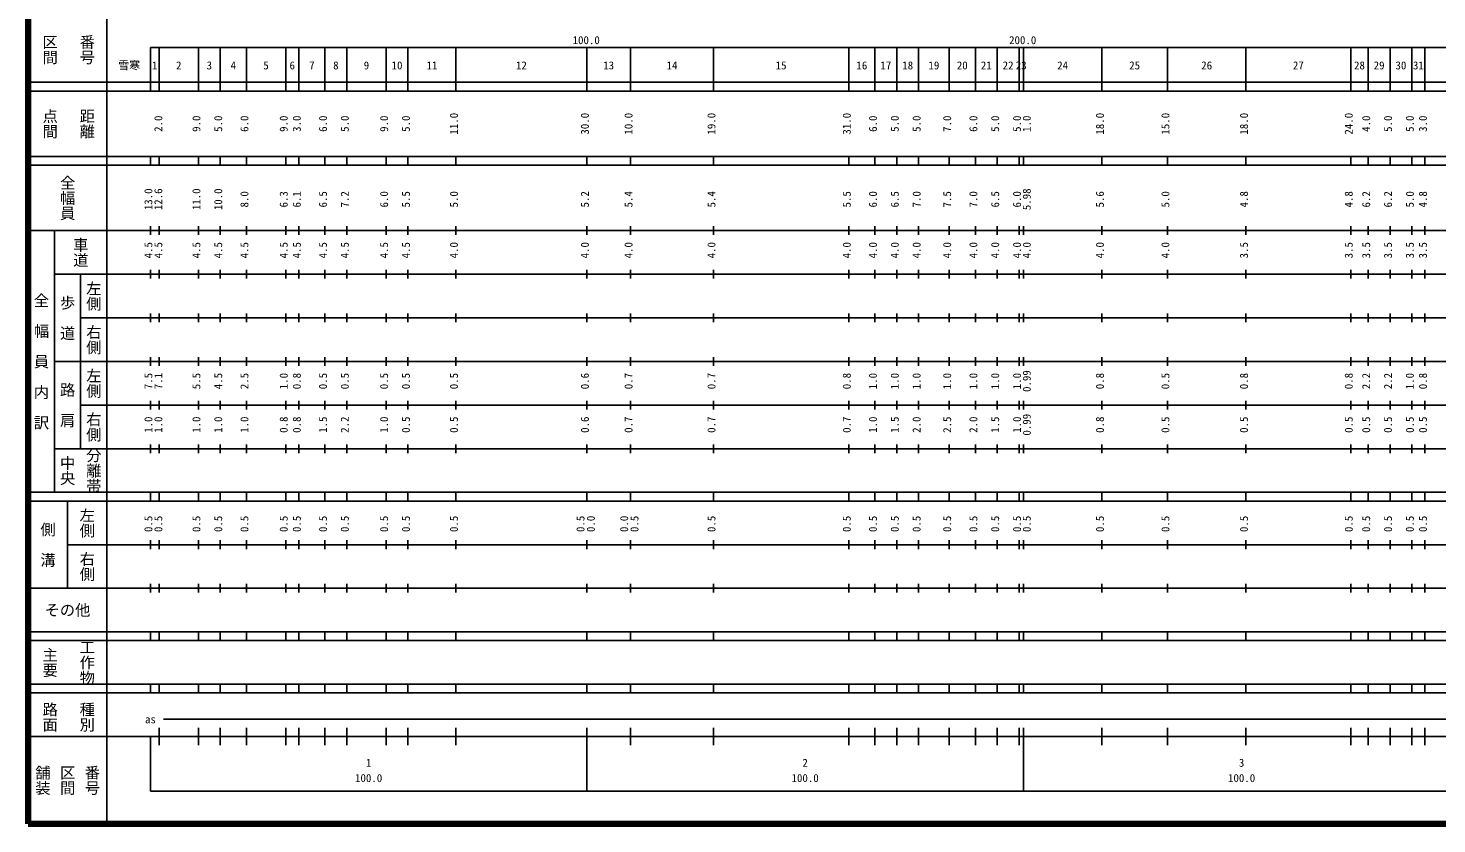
# Model space of a CAD drawing. Units: millimetres on the paper. Extents: x 40 to 680, y 20 to 380.
# Drawn here: x 40 to 362.7, y 20 to 202.4 of the extents above; entities that cross this region are included whole.
import ezdxf
from ezdxf.enums import TextEntityAlignment as Align

# ---------------------------------------------------------------- set-up
doc = ezdxf.new("R2010")
doc.units = ezdxf.units.MM
doc.layers.add('M-TTL', color=2, linetype='Continuous', lineweight=140)
doc.layers.add('M-TTL-BAND', color=7, linetype='Continuous', lineweight=25)
doc.styles.add('@ＭＳ ゴシック', font='')
doc.styles.add('ＭＳ ゴシック', font='')
doc.styles.get('@ＭＳ ゴシック').set_extended_font_data('@MS Gothic')
doc.styles.get('ＭＳ ゴシック').set_extended_font_data('MS Gothic')

msp = doc.modelspace()

# ---------------------------------------------------------------- linework, layer by layer
at = {"layer": 'M-TTL'}
for p, q in [((40, 380), (40, 20)), ((40, 20), (680, 20))]:
    msp.add_line(p, q, dxfattribs=at)
at = {"layer": 'M-TTL-BAND'}
for p, q in [((58, 370), (58, 20)), ((68, 198), (579, 198)), ((68, 198), (68, 188)), ((70, 188), (70, 198)), ((79, 188), (79, 198)), ((84, 188), (84, 198)), ((90, 188), (90, 198)), ((99, 188), (99, 198)), ((102, 188), (102, 198)), ((108, 188), (108, 198)), ((113, 188), (113, 198)), ((122, 188), (122, 198)), ((127, 188), (127, 198)), ((138, 188), (138, 198)), ((168, 188), (168, 198)), ((178, 188), (178, 198)), ((197, 188), (197, 198)), ((228, 188), (228, 198)), ((234, 188), (234, 198)), ((239, 188), (239, 198)), ((244, 188), (244, 198)), ((251, 188), (251, 198)), ((257, 188), (257, 198)), ((262, 188), (262, 198)), ((267, 188), (267, 198)), ((268, 188), (268, 198)), ((286, 188), (286, 198)), ((301, 188), (301, 198)), ((319, 188), (319, 198)), ((343, 188), (343, 198)), ((347, 188), (347, 198)), ((352, 188), (352, 198)), ((357, 188), (357, 198)), ((360, 188), (360, 198)), ((40, 190), (579, 190)), ((40, 188), (579, 188)), ((40, 173), (579, 173)), ((68, 171), (68, 173)), ((70, 171), (70, 173)), ((79, 171), (79, 173)), ((84, 171), (84, 173)), ((90, 171), (90, 173)), ((99, 171), (99, 173)), ((102, 171), (102, 173)), ((108, 171), (108, 173)), ((113, 171), (113, 173)), ((122, 171), (122, 173)), ((127, 171), (127, 173)), ((138, 171), (138, 173)), ((168, 171), (168, 173)), ((178, 171), (178, 173)), ((197, 171), (197, 173)), ((228, 171), (228, 173)), ((234, 171), (234, 173)), ((239, 171), (239, 173)), ((244, 171), (244, 173)), ((251, 171), (251, 173)), ((257, 171), (257, 173)), ((262, 171), (262, 173)), ((267, 171), (267, 173)), ((268, 171), (268, 173)), ((286, 171), (286, 173)), ((301, 171), (301, 173)), ((319, 171), (319, 173)), ((343, 171), (343, 173)), ((347, 171), (347, 173)), ((352, 171), (352, 173)), ((357, 171), (357, 173)), ((360, 171), (360, 173)), ((40, 171), (579, 171)), ((40, 156), (579, 156)), ((46, 96), (46, 156)), ((68, 155), (68, 157)), ((70, 155), (70, 157)), ((79, 155), (79, 157)), ((84, 155), (84, 157)), ((90, 155), (90, 157)), ((99, 155), (99, 157)), ((102, 155), (102, 157)), ((108, 155), (108, 157)), ((113, 155), (113, 157)), ((122, 155), (122, 157)), ((127, 155), (127, 157)), ((138, 155), (138, 157)), ((168, 155), (168, 157)), ((178, 155), (178, 157)), ((197, 155), (197, 157)), ((228, 155), (228, 157)), ((234, 155), (234, 157)), ((239, 155), (239, 157)), ((244, 155), (244, 157)), ((251, 155), (251, 157)), ((257, 155), (257, 157)), ((262, 155), (262, 157)), ((267, 155), (267, 157)), ((268, 155), (268, 157)), ((286, 155), (286, 157)), ((301, 155), (301, 157)), ((319, 155), (319, 157)), ((343, 155), (343, 157)), ((347, 155), (347, 157)), ((352, 155), (352, 157)), ((357, 155), (357, 157)), ((360, 155), (360, 157)), ((46, 146), (579, 146)), ((52, 146), (52, 106)), ((68, 145), (68, 147)), ((70, 145), (70, 147)), ((79, 145), (79, 147)), ((84, 145), (84, 147)), ((90, 145), (90, 147)), ((99, 145), (99, 147)), ((102, 145), (102, 147)), ((108, 145), (108, 147)), ((113, 145), (113, 147)), ((122, 145), (122, 147)), ((127, 145), (127, 147)), ((138, 145), (138, 147)), ((168, 145), (168, 147)), ((178, 145), (178, 147)), ((197, 145), (197, 147)), ((228, 145), (228, 147)), ((234, 145), (234, 147)), ((239, 145), (239, 147)), ((244, 145), (244, 147)), ((251, 145), (251, 147)), ((257, 145), (257, 147)), ((262, 145), (262, 147)), ((267, 145), (267, 147)), ((268, 145), (268, 147)), ((286, 145), (286, 147)), ((301, 145), (301, 147)), ((319, 145), (319, 147)), ((343, 145), (343, 147)), ((347, 145), (347, 147)), ((352, 145), (352, 147)), ((357, 145), (357, 147)), ((360, 145), (360, 147)), ((52, 136), (579, 136)), ((68, 135), (68, 137)), ((70, 135), (70, 137)), ((79, 135), (79, 137)), ((84, 135), (84, 137)), ((90, 135), (90, 137)), ((99, 135), (99, 137)), ((102, 135), (102, 137)), ((108, 135), (108, 137)), ((113, 135), (113, 137)), ((122, 135), (122, 137)), ((127, 135), (127, 137)), ((138, 135), (138, 137)), ((168, 135), (168, 137)), ((178, 135), (178, 137)), ((197, 135), (197, 137)), ((228, 135), (228, 137)), ((234, 135), (234, 137)), ((239, 135), (239, 137)), ((244, 135), (244, 137)), ((251, 135), (251, 137)), ((257, 135), (257, 137)), ((262, 135), (262, 137)), ((267, 135), (267, 137)), ((268, 135), (268, 137)), ((286, 135), (286, 137)), ((301, 135), (301, 137)), ((319, 135), (319, 137)), ((343, 135), (343, 137)), ((347, 135), (347, 137)), ((352, 135), (352, 137)), ((357, 135), (357, 137)), ((360, 135), (360, 137)), ((46, 126), (579, 126)), ((68, 125), (68, 127)), ((70, 125), (70, 127)), ((79, 125), (79, 127)), ((84, 125), (84, 127)), ((90, 125), (90, 127)), ((99, 125), (99, 127)), ((102, 125), (102, 127)), ((108, 125), (108, 127)), ((113, 125), (113, 127)), ((122, 125), (122, 127)), ((127, 125), (127, 127)), ((138, 125), (138, 127)), ((168, 125), (168, 127)), ((178, 125), (178, 127)), ((197, 125), (197, 127)), ((228, 125), (228, 127)), ((234, 125), (234, 127)), ((239, 125), (239, 127)), ((244, 125), (244, 127)), ((251, 125), (251, 127)), ((257, 125), (257, 127)), ((262, 125), (262, 127)), ((267, 125), (267, 127)), ((268, 125), (268, 127)), ((286, 125), (286, 127)), ((301, 125), (301, 127)), ((319, 125), (319, 127)), ((343, 125), (343, 127)), ((347, 125), (347, 127)), ((352, 125), (352, 127)), ((357, 125), (357, 127)), ((360, 125), (360, 127)), ((68, 115), (68, 117)), ((70, 115), (70, 117)), ((79, 115), (79, 117)), ((84, 115), (84, 117)), ((90, 115), (90, 117)), ((99, 115), (99, 117)), ((102, 115), (102, 117)), ((108, 115), (108, 117)), ((113, 115), (113, 117)), ((122, 115), (122, 117)), ((127, 115), (127, 117)), ((138, 115), (138, 117)), ((168, 115), (168, 117)), ((178, 115), (178, 117)), ((197, 115), (197, 117)), ((228, 115), (228, 117)), ((234, 115), (234, 117)), ((239, 115), (239, 117)), ((244, 115), (244, 117)), ((251, 115), (251, 117)), ((257, 115), (257, 117)), ((262, 115), (262, 117)), ((267, 115), (267, 117)), ((268, 115), (268, 117)), ((286, 115), (286, 117)), ((301, 115), (301, 117)), ((319, 115), (319, 117)), ((343, 115), (343, 117)), ((347, 115), (347, 117)), ((352, 115), (352, 117)), ((357, 115), (357, 117)), ((360, 115), (360, 117)), ((52, 116), (579, 116)), ((68, 105), (68, 107)), ((70, 105), (70, 107)), ((79, 105), (79, 107)), ((84, 105), (84, 107)), ((90, 105), (90, 107)), ((99, 105), (99, 107)), ((102, 105), (102, 107)), ((108, 105), (108, 107)), ((113, 105), (113, 107)), ((122, 105), (122, 107)), ((127, 105), (127, 107)), ((138, 105), (138, 107)), ((168, 105), (168, 107)), ((178, 105), (178, 107)), ((197, 105), (197, 107)), ((228, 105), (228, 107)), ((234, 105), (234, 107)), ((239, 105), (239, 107)), ((244, 105), (244, 107)), ((251, 105), (251, 107)), ((257, 105), (257, 107)), ((262, 105), (262, 107)), ((267, 105), (267, 107)), ((268, 105), (268, 107)), ((286, 105), (286, 107)), ((301, 105), (301, 107)), ((319, 105), (319, 107)), ((343, 105), (343, 107)), ((347, 105), (347, 107)), ((352, 105), (352, 107)), ((357, 105), (357, 107)), ((360, 105), (360, 107)), ((46, 106), (579, 106)), ((40, 96), (579, 96)), ((40, 94), (579, 94)), ((49, 94), (49, 74)), ((68, 94), (68, 96)), ((70, 94), (70, 96)), ((79, 94), (79, 96)), ((84, 94), (84, 96)), ((90, 94), (90, 96)), ((99, 94), (99, 96)), ((102, 94), (102, 96)), ((108, 94), (108, 96)), ((113, 94), (113, 96)), ((122, 94), (122, 96)), ((127, 94), (127, 96)), ((138, 94), (138, 96)), ((168, 94), (168, 96)), ((178, 94), (178, 96)), ((197, 94), (197, 96)), ((228, 94), (228, 96)), ((234, 94), (234, 96)), ((239, 94), (239, 96)), ((244, 94), (244, 96)), ((251, 94), (251, 96)), ((257, 94), (257, 96)), ((262, 94), (262, 96)), ((267, 94), (267, 96)), ((268, 94), (268, 96)), ((286, 94), (286, 96)), ((301, 94), (301, 96)), ((319, 94), (319, 96)), ((343, 94), (343, 96)), ((347, 94), (347, 96)), ((352, 94), (352, 96)), ((357, 94), (357, 96)), ((360, 94), (360, 96)), ((49, 84), (579, 84)), ((68, 83), (68, 85)), ((70, 83), (70, 85)), ((79, 83), (79, 85)), ((84, 83), (84, 85)), ((90, 83), (90, 85)), ((99, 83), (99, 85)), ((102, 83), (102, 85)), ((108, 83), (108, 85)), ((113, 83), (113, 85)), ((122, 83), (122, 85)), ((127, 83), (127, 85)), ((138, 83), (138, 85)), ((168, 83), (168, 85)), ((178, 83), (178, 85)), ((197, 83), (197, 85)), ((228, 83), (228, 85)), ((234, 83), (234, 85)), ((239, 83), (239, 85)), ((244, 83), (244, 85)), ((251, 83), (251, 85)), ((257, 83), (257, 85)), ((262, 83), (262, 85)), ((267, 83), (267, 85)), ((268, 83), (268, 85)), ((286, 83), (286, 85)), ((301, 83), (301, 85)), ((319, 83), (319, 85)), ((343, 83), (343, 85)), ((347, 83), (347, 85)), ((352, 83), (352, 85)), ((357, 83), (357, 85)), ((360, 83), (360, 85)), ((68, 73), (68, 75)), ((70, 73), (70, 75)), ((79, 73), (79, 75)), ((84, 73), (84, 75)), ((90, 73), (90, 75)), ((99, 73), (99, 75)), ((102, 73), (102, 75)), ((108, 73), (108, 75)), ((113, 73), (113, 75)), ((122, 73), (122, 75)), ((127, 73), (127, 75)), ((138, 73), (138, 75)), ((168, 73), (168, 75)), ((178, 73), (178, 75)), ((197, 73), (197, 75)), ((228, 73), (228, 75)), ((234, 73), (234, 75)), ((239, 73), (239, 75)), ((244, 73), (244, 75)), ((251, 73), (251, 75)), ((257, 73), (257, 75)), ((262, 73), (262, 75)), ((267, 73), (267, 75)), ((268, 73), (268, 75)), ((286, 73), (286, 75)), ((301, 73), (301, 75)), ((319, 73), (319, 75)), ((343, 73), (343, 75)), ((347, 73), (347, 75)), ((352, 73), (352, 75)), ((357, 73), (357, 75)), ((360, 73), (360, 75)), ((40, 74), (579, 74)), ((40, 64), (579, 64)), ((40, 62), (579, 62)), ((68, 62), (68, 64)), ((70, 62), (70, 64)), ((79, 62), (79, 64)), ((84, 62), (84, 64)), ((90, 62), (90, 64)), ((99, 62), (99, 64)), ((102, 62), (102, 64)), ((108, 62), (108, 64)), ((113, 62), (113, 64)), ((122, 62), (122, 64)), ((127, 62), (127, 64)), ((138, 62), (138, 64)), ((168, 62), (168, 64)), ((178, 62), (178, 64)), ((197, 62), (197, 64)), ((228, 62), (228, 64)), ((234, 62), (234, 64)), ((239, 62), (239, 64)), ((244, 62), (244, 64)), ((251, 62), (251, 64)), ((257, 62), (257, 64)), ((262, 62), (262, 64)), ((267, 62), (267, 64)), ((268, 62), (268, 64)), ((286, 62), (286, 64)), ((301, 62), (301, 64)), ((319, 62), (319, 64)), ((343, 62), (343, 64)), ((347, 62), (347, 64)), ((352, 62), (352, 64)), ((357, 62), (357, 64)), ((360, 62), (360, 64)), ((40, 52), (579, 52)), ((68, 50), (68, 52)), ((70, 50), (70, 52)), ((79, 50), (79, 52)), ((84, 50), (84, 52)), ((90, 50), (90, 52)), ((99, 50), (99, 52)), ((102, 50), (102, 52)), ((108, 50), (108, 52)), ((113, 50), (113, 52)), ((122, 50), (122, 52)), ((127, 50), (127, 52)), ((138, 50), (138, 52)), ((168, 50), (168, 52)), ((178, 50), (178, 52)), ((197, 50), (197, 52)), ((228, 50), (228, 52)), ((234, 50), (234, 52)), ((239, 50), (239, 52)), ((244, 50), (244, 52)), ((251, 50), (251, 52)), ((257, 50), (257, 52)), ((262, 50), (262, 52)), ((267, 50), (267, 52)), ((268, 50), (268, 52)), ((286, 50), (286, 52)), ((301, 50), (301, 52)), ((319, 50), (319, 52)), ((343, 50), (343, 52)), ((347, 50), (347, 52)), ((352, 50), (352, 52)), ((357, 50), (357, 52)), ((360, 50), (360, 52)), ((40, 50), (579, 50)), ((70, 38), (70, 42)), ((71, 44), (565, 44)), ((79, 38), (79, 42)), ((84, 38), (84, 42)), ((90, 38), (90, 42)), ((99, 38), (99, 42)), ((102, 38), (102, 42)), ((108, 38), (108, 42)), ((113, 38), (113, 42)), ((122, 38), (122, 42)), ((127, 38), (127, 42)), ((138, 38), (138, 42)), ((168, 27.5), (168, 42)), ((178, 38), (178, 42)), ((197, 38), (197, 42)), ((228, 38), (228, 42)), ((234, 38), (234, 42)), ((239, 38), (239, 42)), ((244, 38), (244, 42)), ((251, 38), (251, 42)), ((257, 38), (257, 42)), ((262, 38), (262, 42)), ((267, 38), (267, 42)), ((268, 27.5), (268, 42)), ((286, 38), (286, 42)), ((301, 38), (301, 42)), ((319, 38), (319, 42)), ((343, 38), (343, 42)), ((347, 38), (347, 42)), ((352, 38), (352, 42)), ((357, 38), (357, 42)), ((360, 38), (360, 42)), ((40, 40), (579, 40)), ((68, 40), (68, 27.5)), ((68, 27.5), (579, 27.5))]:
    msp.add_line(p, q, dxfattribs=at)

# ---------------------------------------------------------------- texts
at = {"layer": 'M-TTL-BAND', "style": '@ＭＳ ゴシック'}
for s, p in [('区間', (45, 197.5)), ('番号', (53.5, 197.5)), ('点間', (45, 180.5)), ('距離', (53.5, 180.5)), ('全幅員', (49, 163.5)), ('車道', (52, 151)), ('左側', (55, 141)), ('全\u3000幅\u3000員\u3000内\u3000訳', (43, 126)), ('歩\u3000道', (49, 136)), ('右側', (55, 131)), ('左側', (55, 121)), ('路\u3000肩', (49, 116)), ('右側', (55, 111)), ('中央', (49, 101)), ('分離帯', (55, 101)), ('左側', (53.5, 89)), ('側\u3000溝', (44.5, 84)), ('右側', (53.5, 79)), ('工作物', (53.5, 57)), ('主要', (45, 57)), ('路面', (45, 44.5)), ('種別', (53.5, 44.5)), ('舗装', (43.333, 30)), ('区間', (49, 30)), ('番号', (54.667, 30))]:
    msp.add_text(s, height=2.566, rotation=270, dxfattribs=at).set_placement(p, align=Align.MIDDLE_CENTER)
at = {"layer": 'M-TTL-BAND', "style": 'ＭＳ ゴシック'}
for s, p in [('100.0', (167.844, 198.195)), ('200.0', (267.844, 198.195)), ('雪寒', (63.144, 192.405)), ('1', (69, 192.405)), ('2', (74.5, 192.405)), ('3', (81.5, 192.405)), ('4', (87, 192.405)), ('5', (94.5, 192.405)), ('6', (100.5, 192.405)), ('7', (105, 192.405)), ('8', (110.5, 192.405)), ('9', (117.5, 192.405)), ('10', (124.5, 192.405)), ('11', (132.5, 192.405)), ('12', (153, 192.405)), ('13', (173, 192.405)), ('14', (187.5, 192.405)), ('15', (212.5, 192.405)), ('16', (231, 192.405)), ('17', (236.5, 192.405)), ('18', (241.5, 192.405)), ('19', (247.5, 192.405)), ('20', (254, 192.405)), ('21', (259.5, 192.405)), ('22', (264.5, 192.405)), ('23', (267.5, 192.405)), ('24', (277, 192.405)), ('25', (293.5, 192.405)), ('26', (310, 192.405)), ('27', (331, 192.405)), ('28', (345, 192.405)), ('29', (349.5, 192.405)), ('30', (354.5, 192.405)), ('31', (358.5, 192.405)), ('as', (68, 42.5)), ('1', (118, 32.523)), ('2', (218, 32.523)), ('3', (318, 32.523)), ('100.0', (118, 29.033)), ('100.0', (218, 29.033)), ('100.0', (318, 29.033))]:
    msp.add_text(s, height=1.833, dxfattribs=at).set_placement(p, align=Align.BOTTOM_CENTER)
for s, p in [('2.0', (71.278, 180.5)), ('9.0', (80, 180.5)), ('5.0', (85, 180.5)), ('6.0', (91, 180.5)), ('9.0', (100, 180.5)), ('3.0', (103, 180.5)), ('6.0', (109, 180.5)), ('5.0', (114, 180.5)), ('9.0', (123, 180.5)), ('5.0', (128, 180.5)), ('11.0', (139, 180.5)), ('30.0', (169, 180.5)), ('10.0', (179, 180.5)), ('19.0', (198, 180.5)), ('31.0', (229, 180.5)), ('6.0', (235, 180.5)), ('5.0', (240, 180.5)), ('5.0', (245, 180.5)), ('7.0', (252, 180.5)), ('6.0', (258, 180.5)), ('5.0', (263, 180.5)), ('5.0', (268, 180.5)), ('1.0', (270.238, 180.5)), ('18.0', (287, 180.5)), ('15.0', (302, 180.5)), ('18.0', (320, 180.5)), ('24.0', (344, 180.5)), ('4.0', (348, 180.5)), ('5.0', (353, 180.5)), ('5.0', (358, 180.5)), ('3.0', (361, 180.5)), ('13.0', (69, 163.174)), ('12.6', (71.278, 163.174)), ('11.0', (80, 163.174)), ('10.0', (85, 163.174)), ('8.0', (91, 163.174)), ('6.3', (100, 163.174)), ('6.1', (103, 163.174)), ('6.5', (109, 163.174)), ('7.2', (114, 163.174)), ('6.0', (123, 163.174)), ('5.5', (128, 163.174)), ('5.0', (139, 163.174)), ('5.2', (169, 163.174)), ('5.4', (179, 163.174)), ('5.4', (198, 163.174)), ('5.5', (229, 163.174)), ('6.0', (235, 163.174)), ('6.5', (240, 163.174)), ('7.0', (245, 163.174)), ('7.5', (252, 163.174)), ('7.0', (258, 163.174)), ('6.5', (263, 163.174)), ('6.0', (268, 163.174)), ('5.98', (270.238, 163.174)), ('5.6', (287, 163.174)), ('5.0', (302, 163.174)), ('4.8', (320, 163.174)), ('4.8', (344, 163.174)), ('6.2', (348, 163.174)), ('6.2', (353, 163.174)), ('5.0', (358, 163.174)), ('4.8', (361, 163.174)), ('4.5', (69, 151.5)), ('4.5', (71.278, 151.5)), ('4.5', (80, 151.5)), ('4.5', (85, 151.5)), ('4.5', (91, 151.5)), ('4.5', (100, 151.5)), ('4.5', (103, 151.5)), ('4.5', (109, 151.5)), ('4.5', (114, 151.5)), ('4.5', (123, 151.5)), ('4.5', (128, 151.5)), ('4.0', (139, 151.5)), ('4.0', (169, 151.5)), ('4.0', (179, 151.5)), ('4.0', (198, 151.5)), ('4.0', (229, 151.5)), ('4.0', (235, 151.5)), ('4.0', (240, 151.5)), ('4.0', (245, 151.5)), ('4.0', (252, 151.5)), ('4.0', (258, 151.5)), ('4.0', (263, 151.5)), ('4.0', (268, 151.5)), ('4.0', (270.238, 151.5)), ('4.0', (287, 151.5)), ('4.0', (302, 151.5)), ('3.5', (320, 151.5)), ('3.5', (344, 151.5)), ('3.5', (348, 151.5)), ('3.5', (353, 151.5)), ('3.5', (358, 151.5)), ('3.5', (361, 151.5)), ('7.5', (69, 121.5)), ('7.1', (71.278, 121.5)), ('5.5', (80, 121.5)), ('4.5', (85, 121.5)), ('2.5', (91, 121.5)), ('1.0', (100, 121.5)), ('0.8', (103, 121.5)), ('0.5', (109, 121.5)), ('0.5', (114, 121.5)), ('0.5', (123, 121.5)), ('0.5', (128, 121.5)), ('0.5', (139, 121.5)), ('0.6', (169, 121.5)), ('0.7', (179, 121.5)), ('0.7', (198, 121.5)), ('0.8', (229, 121.5)), ('1.0', (235, 121.5)), ('1.0', (240, 121.5)), ('1.0', (245, 121.5)), ('1.0', (252, 121.5)), ('1.0', (258, 121.5)), ('1.0', (263, 121.5)), ('1.0', (268, 121.5)), ('0.99', (270.238, 121.5)), ('0.8', (287, 121.5)), ('0.5', (302, 121.5)), ('0.8', (320, 121.5)), ('0.8', (344, 121.5)), ('2.2', (348, 121.5)), ('2.2', (353, 121.5)), ('1.0', (358, 121.5)), ('0.8', (361, 121.5)), ('1.0', (69, 111.5)), ('1.0', (71.278, 111.5)), ('1.0', (80, 111.5)), ('1.0', (85, 111.5)), ('1.0', (91, 111.5)), ('0.8', (100, 111.5)), ('0.8', (103, 111.5)), ('1.5', (109, 111.5)), ('2.2', (114, 111.5)), ('1.0', (123, 111.5)), ('0.5', (128, 111.5)), ('0.5', (139, 111.5)), ('0.6', (169, 111.5)), ('0.7', (179, 111.5)), ('0.7', (198, 111.5)), ('0.7', (229, 111.5)), ('1.0', (235, 111.5)), ('1.5', (240, 111.5)), ('2.0', (245, 111.5)), ('2.5', (252, 111.5)), ('2.0', (258, 111.5)), ('1.5', (263, 111.5)), ('1.0', (268, 111.5)), ('0.99', (270.238, 111.5)), ('0.8', (287, 111.5)), ('0.5', (302, 111.5)), ('0.5', (320, 111.5)), ('0.5', (344, 111.5)), ('0.5', (348, 111.5)), ('0.5', (353, 111.5)), ('0.5', (358, 111.5)), ('0.5', (361, 111.5)), ('0.5', (69, 88.764)), ('0.5', (71.278, 88.764)), ('0.5', (80, 88.764)), ('0.5', (85, 88.764)), ('0.5', (91, 88.764)), ('0.5', (100, 88.764)), ('0.5', (103, 88.764)), ('0.5', (109, 88.764)), ('0.5', (114, 88.764)), ('0.5', (123, 88.764)), ('0.5', (128, 88.764)), ('0.5', (139, 88.764)), ('0.5', (168, 88.764)), ('0.0', (170.37, 88.764)), ('0.0', (178, 88.764)), ('0.5', (180.37, 88.764)), ('0.5', (198, 88.764)), ('0.5', (229, 88.764)), ('0.5', (235, 88.764)), ('0.5', (240, 88.764)), ('0.5', (245, 88.764)), ('0.5', (252, 88.764)), ('0.5', (258, 88.764)), ('0.5', (263, 88.764)), ('0.5', (268, 88.764)), ('0.5', (270.238, 88.764)), ('0.5', (287, 88.764)), ('0.5', (302, 88.764)), ('0.5', (320, 88.764)), ('0.5', (344, 88.764)), ('0.5', (348, 88.764)), ('0.5', (353, 88.764)), ('0.5', (358, 88.764)), ('0.5', (361, 88.764))]:
    msp.add_text(s, height=1.833, rotation=90, dxfattribs=at).set_placement(p, align=Align.BOTTOM_CENTER)
msp.add_text('その他', height=2.566, dxfattribs=at).set_placement((49, 69), align=Align.MIDDLE_CENTER)

doc.saveas('drawing.dxf')
